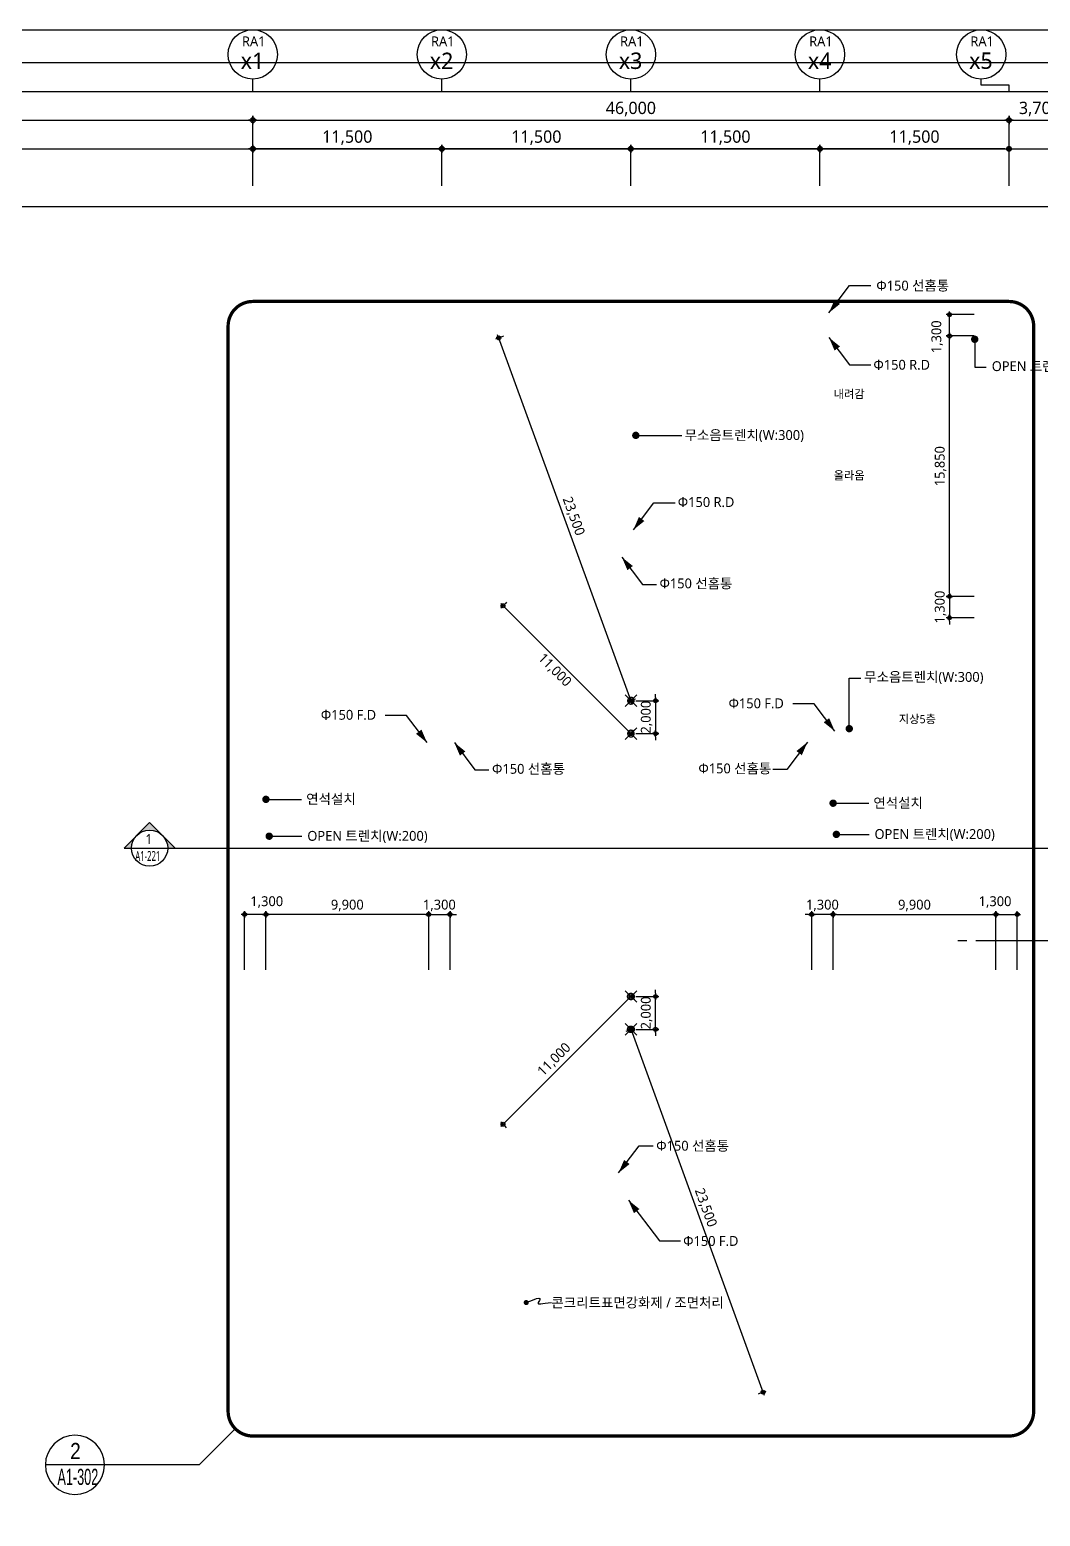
# Model space of a CAD drawing. Header units: millimetres. Extents: x 45782458 to 46215946, y 191740 to 1509539.
# Drawn here: x 45834707 to 45896172, y 238966 to 329440 of the extents above; entities that cross this region are included whole.
import ezdxf
from ezdxf.enums import TextEntityAlignment as Align

# ---------------------------------------------------------------- set-up
doc = ezdxf.new("R2010")
doc.units = ezdxf.units.MM
doc.header["$LTSCALE"] = 1000
doc.header["$MEASUREMENT"] = 0
doc.header["$PDSIZE"] = -10
doc.linetypes.add('HID', pattern=[2.5, 1.5, -1])
doc.linetypes.add('SYM$0$DASHDOT', pattern=[1, 0.5, -0.25, 0, -0.25])
doc.layers.get('0').update_dxf_attribs({"linetype": 'CONTINUOUS'})
doc.layers.get('Defpoints').update_dxf_attribs({"color": 171, "linetype": 'CONTINUOUS'})
for name, color, linetype in [('DIM', 7, 'CONTINUOUS'), ('LED', 7, 'CONTINUOUS'), ('NDIM', 7, 'CONTINUOUS'), ('SYM', 7, 'CONTINUOUS'), ('SYM(AXIS)', 7, 'CONTINUOUS'), ('SYM(STAIR)', 251, 'CONTINUOUS'), ('TEXT(AXIS)', 2, 'CONTINUOUS'), ('TEXT(MIN)', 7, 'CONTINUOUS'), ('TEXT(노트)', 7, 'CONTINUOUS'), ('구간정리', 6, 'CONTINUOUS'), ('구간정리-TEXT', 3, 'CONTINUOUS')]:
    doc.layers.add(name, color=color, linetype=linetype)
doc.styles.add('CGS', font='cgse', dxfattribs={"bigfont": 'cgs'})
doc.styles.add('SYM$0$ARIAL', font='arial.ttf')
doc.styles.add('SYM$0$돋움', font='', dxfattribs={"width": 0.9})
doc.styles.add('TE', font='malgun_0.ttf')
doc.styles.add('궁서체', font='')
doc.styles.add('나눔바른고딕', font='NanumBarunGothic.ttf')
doc.styles.get('SYM$0$돋움').set_extended_font_data('Dotum')
doc.styles.get('궁서체').set_extended_font_data('GungsuhChe')
doc.dimstyles.new('BA', dxfattribs={"dimscale": 500, "dimtxt": 3, "dimasz": 1, "dimexe": 1, "dimexo": 5, "dimgap": 0.9, "dimtad": 1, "dimdec": 0, "dimdsep": 46, "dimlunit": 6, "dimtxsty": 'TE', "dimblk": 'DDD', "dimcen": 2.5, "dimclrd": 256, "dimclre": 256, "dimclrt": 3, "dimazin": 2, "dimtfac": 1, "dimtdec": 0, "dimtix": 1, "dimtmove": 2, "dimatfit": 3, "dimldrblk": 'DDD', "dimfxl": 1, "dimtolj": 1, "dimtzin": 0, "dimarcsym": 2})
doc.dimstyles.new('CPDIM1', dxfattribs={"dimtxt": 3, "dimasz": 2.5, "dimexe": 1.25, "dimexo": 5, "dimgap": 1.5, "dimtad": 1, "dimdec": 0, "dimzin": 1, "dimdsep": 46, "dimlunit": 6, "dimtxsty": '궁서체', "dimblk1": 'Z_DOT', "dimblk2": 'Z_DOT', "dimsah": 1, "dimcen": 2.5, "dimadec": 0, "dimazin": 0, "dimtfac": 1, "dimtdec": 0, "dimtix": 1, "dimtmove": 2, "dimatfit": 3, "dimldrblk": 'Z_DOT', "dimfxl": 1, "dimtolj": 1, "dimtzin": 1, "dimarcsym": 0})

# ---------------------------------------------------------------- blocks, each defined once
blk = doc.blocks.new('DDD')
at = {"layer": 'DIM', "color": 0}
for p, q in [((-1, 0), (1, 0)), ((0, -1), (0, 1))]:
    blk.add_line(p, q, dxfattribs=at)
for radius in [0.6, 0.3]:
    blk.add_circle((0, 0), radius, dxfattribs=at)
blk = doc.blocks.new('*D271')
at = {"layer": 'Defpoints', "color": 0, "ltscale": 0.4, "transparency": 16777216}
for p in [(45882772, 322190), (45882772, 318690), (45894272, 318690)]:
    blk.add_point(p, dxfattribs=at)
at = {"layer": 'NDIM', "lineweight": -2, "ltscale": 0.4, "transparency": 16777216}
for p, q in [((45882772, 319940), (45882772, 322440)), ((45894022, 322190), (45883022, 322190)), ((45894272, 319940), (45894272, 322440))]:
    blk.add_line(p, q, dxfattribs=at)
at = {"layer": 'NDIM', "lineweight": -2, "ltscale": 0.4, "transparency": 16777216, "xscale": 250, "yscale": 250, "zscale": 250, "rotation": 180}
blk.add_blockref('DDD', (45882772, 322190), dxfattribs=at)
at = {"layer": 'NDIM', "lineweight": -2, "ltscale": 0.4, "transparency": 16777216, "xscale": 250, "yscale": 250, "zscale": 250}
blk.add_blockref('DDD', (45894272, 322190), dxfattribs=at)
at = {"layer": 'NDIM', "color": 3, "ltscale": 0.4, "transparency": 16777216, "insert": (45888522, 322868), "char_height": 750, "attachment_point": 5, "style": 'TE'}
blk.add_mtext('\\A1;11,500', dxfattribs=at)
blk = doc.blocks.new('*D272')
at = {"layer": 'Defpoints', "color": 0, "ltscale": 0.4, "transparency": 16777216}
for p in [(45871272, 322190), (45871272, 318690), (45882772, 318690)]:
    blk.add_point(p, dxfattribs=at)
at = {"layer": 'NDIM', "lineweight": -2, "ltscale": 0.4, "transparency": 16777216}
for p, q in [((45871272, 319940), (45871272, 322440)), ((45882522, 322190), (45871522, 322190)), ((45882772, 319940), (45882772, 322440))]:
    blk.add_line(p, q, dxfattribs=at)
at = {"layer": 'NDIM', "lineweight": -2, "ltscale": 0.4, "transparency": 16777216, "xscale": 250, "yscale": 250, "zscale": 250, "rotation": 180}
blk.add_blockref('DDD', (45871272, 322190), dxfattribs=at)
at = {"layer": 'NDIM', "lineweight": -2, "ltscale": 0.4, "transparency": 16777216, "xscale": 250, "yscale": 250, "zscale": 250}
blk.add_blockref('DDD', (45882772, 322190), dxfattribs=at)
at = {"layer": 'NDIM', "color": 3, "ltscale": 0.4, "transparency": 16777216, "insert": (45877022, 322868), "char_height": 750, "attachment_point": 5, "style": 'TE'}
blk.add_mtext('\\A1;11,500', dxfattribs=at)
blk = doc.blocks.new('*D273')
at = {"layer": 'Defpoints', "color": 0, "ltscale": 0.4, "transparency": 16777216}
for p in [(45859772, 322190), (45859772, 318690), (45871272, 318690)]:
    blk.add_point(p, dxfattribs=at)
at = {"layer": 'NDIM', "lineweight": -2, "ltscale": 0.4, "transparency": 16777216}
for p, q in [((45859772, 319940), (45859772, 322440)), ((45871022, 322190), (45860022, 322190)), ((45871272, 319940), (45871272, 322440))]:
    blk.add_line(p, q, dxfattribs=at)
at = {"layer": 'NDIM', "lineweight": -2, "ltscale": 0.4, "transparency": 16777216, "xscale": 250, "yscale": 250, "zscale": 250, "rotation": 180}
blk.add_blockref('DDD', (45859772, 322190), dxfattribs=at)
at = {"layer": 'NDIM', "lineweight": -2, "ltscale": 0.4, "transparency": 16777216, "xscale": 250, "yscale": 250, "zscale": 250}
blk.add_blockref('DDD', (45871272, 322190), dxfattribs=at)
at = {"layer": 'NDIM', "color": 3, "ltscale": 0.4, "transparency": 16777216, "insert": (45865522, 322868), "char_height": 750, "attachment_point": 5, "style": 'TE'}
blk.add_mtext('\\A1;11,500', dxfattribs=at)
blk = doc.blocks.new('*D274')
at = {"layer": 'Defpoints', "color": 0, "ltscale": 0.4, "transparency": 16777216}
for p in [(45848272, 322190), (45848272, 318690), (45859772, 318690)]:
    blk.add_point(p, dxfattribs=at)
at = {"layer": 'NDIM', "lineweight": -2, "ltscale": 0.4, "transparency": 16777216}
for p, q in [((45848272, 319940), (45848272, 322440)), ((45859522, 322190), (45848522, 322190)), ((45859772, 319940), (45859772, 322440))]:
    blk.add_line(p, q, dxfattribs=at)
at = {"layer": 'NDIM', "lineweight": -2, "ltscale": 0.4, "transparency": 16777216, "xscale": 250, "yscale": 250, "zscale": 250, "rotation": 180}
blk.add_blockref('DDD', (45848272, 322190), dxfattribs=at)
at = {"layer": 'NDIM', "lineweight": -2, "ltscale": 0.4, "transparency": 16777216, "xscale": 250, "yscale": 250, "zscale": 250}
blk.add_blockref('DDD', (45859772, 322190), dxfattribs=at)
at = {"layer": 'NDIM', "color": 3, "ltscale": 0.4, "transparency": 16777216, "insert": (45854022, 322868), "char_height": 750, "attachment_point": 5, "style": 'TE'}
blk.add_mtext('\\A1;11,500', dxfattribs=at)
blk = doc.blocks.new('*D275')
at = {"layer": 'Defpoints', "color": 0, "ltscale": 0.4, "transparency": 16777216}
for p in [(45894272, 323940), (45848272, 318690), (45894272, 318690)]:
    blk.add_point(p, dxfattribs=at)
at = {"layer": 'NDIM', "lineweight": -2, "ltscale": 0.4, "transparency": 16777216}
for p, q in [((45848272, 319940), (45848272, 324190)), ((45848522, 323940), (45894022, 323940)), ((45894272, 319940), (45894272, 324190))]:
    blk.add_line(p, q, dxfattribs=at)
at = {"layer": 'NDIM', "lineweight": -2, "ltscale": 0.4, "transparency": 16777216, "xscale": 250, "yscale": 250, "zscale": 250, "rotation": 180}
blk.add_blockref('DDD', (45848272, 323940), dxfattribs=at)
at = {"layer": 'NDIM', "lineweight": -2, "ltscale": 0.4, "transparency": 16777216, "xscale": 250, "yscale": 250, "zscale": 250}
blk.add_blockref('DDD', (45894272, 323940), dxfattribs=at)
at = {"layer": 'NDIM', "color": 3, "ltscale": 0.4, "transparency": 16777216, "insert": (45871272, 324616), "char_height": 750, "attachment_point": 5, "style": 'TE'}
blk.add_mtext('\\A1;46,000', dxfattribs=at)
blk = doc.blocks.new('*D276')
at = {"layer": 'Defpoints', "color": 0, "ltscale": 0.4, "transparency": 16777216}
for p in [(45897972, 323940), (45894272, 318690), (45897972, 318690)]:
    blk.add_point(p, dxfattribs=at)
at = {"layer": 'NDIM', "lineweight": -2, "ltscale": 0.4, "transparency": 16777216}
for p, q in [((45894272, 319940), (45894272, 324190)), ((45894522, 323940), (45897722, 323940)), ((45897972, 319940), (45897972, 324190))]:
    blk.add_line(p, q, dxfattribs=at)
at = {"layer": 'NDIM', "lineweight": -2, "ltscale": 0.4, "transparency": 16777216, "xscale": 250, "yscale": 250, "zscale": 250, "rotation": 180}
blk.add_blockref('DDD', (45894272, 323940), dxfattribs=at)
at = {"layer": 'NDIM', "lineweight": -2, "ltscale": 0.4, "transparency": 16777216, "xscale": 250, "yscale": 250, "zscale": 250}
blk.add_blockref('DDD', (45897972, 323940), dxfattribs=at)
at = {"layer": 'NDIM', "color": 3, "ltscale": 0.4, "transparency": 16777216, "insert": (45896122, 324616), "char_height": 750, "attachment_point": 5, "style": 'TE'}
blk.add_mtext('\\A1;3,700', dxfattribs=at)
blk = doc.blocks.new('A$C2F20087E')
at = {"layer": 'SYM(AXIS)'}
blk.add_line((600, 0), (600, 300), dxfattribs=at)
blk.add_circle((600, 900), 600, dxfattribs=at)
blk = doc.blocks.new('Z_DOT')
at = {"layer": 'DIM', "color": 0}
for p, q in [((-1, 0), (1, 0)), ((0, -1), (0, 1))]:
    blk.add_line(p, q, dxfattribs=at)
for radius in [0.5, 0.25]:
    blk.add_circle((0, 0), radius, dxfattribs=at)
blk = doc.blocks.new('A$C3FE61B3A')
at = {"layer": 'SYM(STAIR)', "color": 2, "linetype": 'HID'}
for points in [[(0, 707), (707, 0)], [(0, 0), (707, 707)]]:
    blk.add_lwpolyline(points, dxfattribs=at)
blk.add_circle((354, 354), 200, dxfattribs=at)
blk = doc.blocks.new('*D1159')
at = {"layer": 'Defpoints', "color": 0, "ltscale": 0.4, "transparency": 16777216}
for p in [(45871272, 270601), (45863494, 262823), (45863494, 262823)]:
    blk.add_point(p, dxfattribs=at)
at = {"layer": 'NDIM', "lineweight": -2, "ltscale": 0.4, "transparency": 16777216}
for p, q in [((45871131, 270460), (45863636, 262965)), ((45871484, 270389), (45871414, 270460)), ((45863706, 262611), (45863636, 262682))]:
    blk.add_line(p, q, dxfattribs=at)
at = {"layer": 'NDIM', "lineweight": -2, "ltscale": 0.4, "transparency": 16777216, "xscale": 200, "yscale": 200, "zscale": 200}
for p, rotation in [((45871272, 270601), 44.99998819458615), ((45863494, 262823), 224.9999881945861)]:
    blk.add_blockref('DDD', p, dxfattribs=dict(at, rotation=rotation))
at = {"layer": 'NDIM', "color": 3, "ltscale": 0.4, "transparency": 16777216, "insert": (45866622, 266749), "char_height": 600, "attachment_point": 5, "rotation": 44.99999, "style": 'TE'}
blk.add_mtext('\\A1;11,000', dxfattribs=at)
blk = doc.blocks.new('*D1160')
at = {"layer": 'Defpoints', "color": 0, "ltscale": 0.4, "transparency": 16777216}
for p in [(45871272, 270601), (45872772, 270601), (45871272, 268601)]:
    blk.add_point(p, dxfattribs=at)
at = {"layer": 'NDIM', "lineweight": -2, "ltscale": 0.4, "transparency": 16777216}
for p, q in [((45871572, 270601), (45872972, 270601)), ((45872772, 270801), (45872772, 271001)), ((45872772, 268601), (45872772, 270601)), ((45871572, 268601), (45872972, 268601)), ((45872772, 268401), (45872772, 268201))]:
    blk.add_line(p, q, dxfattribs=at)
at = {"layer": 'NDIM', "lineweight": -2, "ltscale": 0.4, "transparency": 16777216, "xscale": 200, "yscale": 200, "zscale": 200}
for p, rotation in [((45872772, 270601), 270), ((45872772, 268601), 90)]:
    blk.add_blockref('DDD', p, dxfattribs=dict(at, rotation=rotation))
at = {"layer": 'NDIM', "color": 3, "ltscale": 0.4, "transparency": 16777216, "insert": (45872232, 269601), "char_height": 600, "attachment_point": 5, "rotation": 90, "style": 'TE'}
blk.add_mtext('\\A1;2,000', dxfattribs=at)
blk = doc.blocks.new('*D1161')
at = {"layer": 'Defpoints', "color": 0, "ltscale": 0.4, "transparency": 16777216}
for p in [(45871272, 268601), (45879310, 246519), (45879310, 246519)]:
    blk.add_point(p, dxfattribs=at)
at = {"layer": 'NDIM', "lineweight": -2, "ltscale": 0.4, "transparency": 16777216}
for p, q in [((45870990, 268499), (45871084, 268533)), ((45871341, 268413), (45879241, 246706)), ((45879028, 246416), (45879122, 246450))]:
    blk.add_line(p, q, dxfattribs=at)
at = {"layer": 'NDIM', "lineweight": -2, "ltscale": 0.4, "transparency": 16777216, "xscale": 200, "yscale": 200, "zscale": 200}
for p, rotation in [((45871272, 268601), 109.9999475570567), ((45879310, 246519), 289.9999475570568)]:
    blk.add_blockref('DDD', p, dxfattribs=dict(at, rotation=rotation))
at = {"layer": 'NDIM', "color": 3, "ltscale": 0.4, "transparency": 16777216, "insert": (45875799, 257745), "char_height": 600, "attachment_point": 5, "rotation": 289.99995, "style": 'TE'}
blk.add_mtext('\\A1;23,500', dxfattribs=at)
blk = doc.blocks.new('*D1162')
at = {"layer": 'Defpoints', "color": 0, "ltscale": 0.4, "transparency": 16777216}
for p in [(45863494, 294380), (45863494, 294380), (45871272, 286601)]:
    blk.add_point(p, dxfattribs=at)
at = {"layer": 'NDIM', "lineweight": -2, "ltscale": 0.4, "transparency": 16777216}
for p, q in [((45863706, 294592), (45863636, 294521)), ((45871131, 286743), (45863636, 294238)), ((45871484, 286813), (45871414, 286743))]:
    blk.add_line(p, q, dxfattribs=at)
at = {"layer": 'NDIM', "lineweight": -2, "ltscale": 0.4, "transparency": 16777216, "xscale": 200, "yscale": 200, "zscale": 200}
for p, rotation in [((45863494, 294380), 135.0000118054139), ((45871272, 286601), 315.0000118054139)]:
    blk.add_blockref('DDD', p, dxfattribs=dict(at, rotation=rotation))
at = {"layer": 'NDIM', "color": 3, "ltscale": 0.4, "transparency": 16777216, "insert": (45866622, 290453), "char_height": 600, "attachment_point": 5, "rotation": 315.00001, "style": 'TE'}
blk.add_mtext('\\A1;11,000', dxfattribs=at)
blk = doc.blocks.new('*D1163')
at = {"layer": 'Defpoints', "color": 0, "ltscale": 0.4, "transparency": 16777216}
for p in [(45871272, 288601), (45871272, 286601), (45872772, 286601)]:
    blk.add_point(p, dxfattribs=at)
at = {"layer": 'NDIM', "lineweight": -2, "ltscale": 0.4, "transparency": 16777216}
for p, q in [((45872772, 288801), (45872772, 289001)), ((45871572, 288601), (45872972, 288601)), ((45872772, 288601), (45872772, 286601)), ((45871572, 286601), (45872972, 286601)), ((45872772, 286401), (45872772, 286201))]:
    blk.add_line(p, q, dxfattribs=at)
at = {"layer": 'NDIM', "lineweight": -2, "ltscale": 0.4, "transparency": 16777216, "xscale": 200, "yscale": 200, "zscale": 200}
for p, rotation in [((45872772, 288601), 270), ((45872772, 286601), 90)]:
    blk.add_blockref('DDD', p, dxfattribs=dict(at, rotation=rotation))
at = {"layer": 'NDIM', "color": 3, "ltscale": 0.4, "transparency": 16777216, "insert": (45872232, 287601), "char_height": 600, "attachment_point": 5, "rotation": 90, "style": 'TE'}
blk.add_mtext('\\A1;2,000', dxfattribs=at)
blk = doc.blocks.new('*D1164')
at = {"layer": 'Defpoints', "color": 0, "ltscale": 0.4, "transparency": 16777216}
for p in [(45863235, 310684), (45863235, 310684), (45871272, 288601)]:
    blk.add_point(p, dxfattribs=at)
at = {"layer": 'NDIM', "lineweight": -2, "ltscale": 0.4, "transparency": 16777216}
for p, q in [((45871204, 288789), (45863303, 310496)), ((45863517, 310787), (45863423, 310753)), ((45871554, 288704), (45871460, 288670))]:
    blk.add_line(p, q, dxfattribs=at)
at = {"layer": 'NDIM', "lineweight": -2, "ltscale": 0.4, "transparency": 16777216, "xscale": 200, "yscale": 200, "zscale": 200}
for p, rotation in [((45863235, 310684), 109.9999475570567), ((45871272, 288601), 289.9999475570568)]:
    blk.add_blockref('DDD', p, dxfattribs=dict(at, rotation=rotation))
at = {"layer": 'NDIM', "color": 3, "ltscale": 0.4, "transparency": 16777216, "insert": (45867761, 299827), "char_height": 600, "attachment_point": 5, "rotation": 289.99995, "style": 'TE'}
blk.add_mtext('\\A1;23,500', dxfattribs=at)
blk = doc.blocks.new('*D1165')
at = {"layer": 'Defpoints', "color": 0, "ltscale": 0.4, "transparency": 16777216}
for p in [(45893472, 275597), (45883572, 271931), (45893472, 271931)]:
    blk.add_point(p, dxfattribs=at)
at = {"layer": 'NDIM', "lineweight": -2, "ltscale": 0.4, "transparency": 16777216}
for p, q in [((45883572, 272231), (45883572, 275797)), ((45883772, 275597), (45893272, 275597)), ((45893472, 272231), (45893472, 275797))]:
    blk.add_line(p, q, dxfattribs=at)
at = {"layer": 'NDIM', "lineweight": -2, "ltscale": 0.4, "transparency": 16777216, "xscale": 200, "yscale": 200, "zscale": 200, "rotation": 180}
blk.add_blockref('DDD', (45883572, 275597), dxfattribs=at)
at = {"layer": 'NDIM', "lineweight": -2, "ltscale": 0.4, "transparency": 16777216, "xscale": 200, "yscale": 200, "zscale": 200}
blk.add_blockref('DDD', (45893472, 275597), dxfattribs=at)
at = {"layer": 'NDIM', "color": 3, "ltscale": 0.4, "transparency": 16777216, "insert": (45888522, 276138), "char_height": 600, "attachment_point": 5, "style": 'TE'}
blk.add_mtext('\\A1;9,900', dxfattribs=at)
blk = doc.blocks.new('*D1166')
at = {"layer": 'Defpoints', "color": 0, "ltscale": 0.4, "transparency": 16777216}
for p in [(45882272, 275597), (45882272, 271931), (45883572, 271931)]:
    blk.add_point(p, dxfattribs=at)
at = {"layer": 'NDIM', "lineweight": -2, "ltscale": 0.4, "transparency": 16777216}
for p, q in [((45882072, 275597), (45881872, 275597)), ((45882272, 272231), (45882272, 275797)), ((45883572, 275597), (45882272, 275597)), ((45883572, 272231), (45883572, 275797)), ((45883772, 275597), (45883972, 275597))]:
    blk.add_line(p, q, dxfattribs=at)
at = {"layer": 'NDIM', "lineweight": -2, "ltscale": 0.4, "transparency": 16777216, "xscale": 200, "yscale": 200, "zscale": 200}
blk.add_blockref('DDD', (45882272, 275597), dxfattribs=at)
at = {"layer": 'NDIM', "lineweight": -2, "ltscale": 0.4, "transparency": 16777216, "xscale": 200, "yscale": 200, "zscale": 200, "rotation": 180}
blk.add_blockref('DDD', (45883572, 275597), dxfattribs=at)
at = {"layer": 'NDIM', "color": 3, "ltscale": 0.4, "transparency": 16777216, "insert": (45882922, 276139), "char_height": 600, "attachment_point": 5, "style": 'TE'}
blk.add_mtext('\\A1;1,300', dxfattribs=at)
blk = doc.blocks.new('*D1167')
at = {"layer": 'Defpoints', "color": 0, "ltscale": 0.4, "transparency": 16777216}
for p in [(45894772, 275597), (45893472, 271931), (45894772, 271931)]:
    blk.add_point(p, dxfattribs=at)
at = {"layer": 'NDIM', "lineweight": -2, "ltscale": 0.4, "transparency": 16777216}
for p, q in [((45893472, 272231), (45893472, 275797)), ((45893672, 275597), (45894572, 275597)), ((45894772, 272231), (45894772, 275797))]:
    blk.add_line(p, q, dxfattribs=at)
at = {"layer": 'NDIM', "lineweight": -2, "ltscale": 0.4, "transparency": 16777216, "xscale": 200, "yscale": 200, "zscale": 200, "rotation": 180}
blk.add_blockref('DDD', (45893472, 275597), dxfattribs=at)
at = {"layer": 'NDIM', "lineweight": -2, "ltscale": 0.4, "transparency": 16777216, "xscale": 200, "yscale": 200, "zscale": 200}
blk.add_blockref('DDD', (45894772, 275597), dxfattribs=at)
at = {"layer": 'NDIM', "color": 3, "ltscale": 0.4, "transparency": 16777216, "insert": (45893422, 276347), "char_height": 600, "attachment_point": 5, "style": 'TE'}
blk.add_mtext('\\A1;1,300', dxfattribs=at)
blk = doc.blocks.new('*D1156')
at = {"layer": 'Defpoints', "color": 0, "ltscale": 0.4, "transparency": 16777216}
for p in [(45849072, 275597), (45849072, 271931), (45858972, 271931)]:
    blk.add_point(p, dxfattribs=at)
at = {"layer": 'NDIM', "lineweight": -2, "ltscale": 0.4, "transparency": 16777216}
for p, q in [((45849072, 272231), (45849072, 275797)), ((45858772, 275597), (45849272, 275597)), ((45858972, 272231), (45858972, 275797))]:
    blk.add_line(p, q, dxfattribs=at)
at = {"layer": 'NDIM', "lineweight": -2, "ltscale": 0.4, "transparency": 16777216, "xscale": 200, "yscale": 200, "zscale": 200, "rotation": 180}
blk.add_blockref('DDD', (45849072, 275597), dxfattribs=at)
at = {"layer": 'NDIM', "lineweight": -2, "ltscale": 0.4, "transparency": 16777216, "xscale": 200, "yscale": 200, "zscale": 200}
blk.add_blockref('DDD', (45858972, 275597), dxfattribs=at)
at = {"layer": 'NDIM', "color": 3, "ltscale": 0.4, "transparency": 16777216, "insert": (45854022, 276138), "char_height": 600, "attachment_point": 5, "style": 'TE'}
blk.add_mtext('\\A1;9,900', dxfattribs=at)
blk = doc.blocks.new('*D1157')
at = {"layer": 'Defpoints', "color": 0, "ltscale": 0.4, "transparency": 16777216}
for p in [(45860272, 275597), (45858972, 271931), (45860272, 271931)]:
    blk.add_point(p, dxfattribs=at)
at = {"layer": 'NDIM', "lineweight": -2, "ltscale": 0.4, "transparency": 16777216}
for p, q in [((45858772, 275597), (45858572, 275597)), ((45858972, 272231), (45858972, 275797)), ((45858972, 275597), (45860272, 275597)), ((45860272, 272231), (45860272, 275797)), ((45860472, 275597), (45860672, 275597))]:
    blk.add_line(p, q, dxfattribs=at)
at = {"layer": 'NDIM', "lineweight": -2, "ltscale": 0.4, "transparency": 16777216, "xscale": 200, "yscale": 200, "zscale": 200}
blk.add_blockref('DDD', (45858972, 275597), dxfattribs=at)
at = {"layer": 'NDIM', "lineweight": -2, "ltscale": 0.4, "transparency": 16777216, "xscale": 200, "yscale": 200, "zscale": 200, "rotation": 180}
blk.add_blockref('DDD', (45860272, 275597), dxfattribs=at)
at = {"layer": 'NDIM', "color": 3, "ltscale": 0.4, "transparency": 16777216, "insert": (45859622, 276139), "char_height": 600, "attachment_point": 5, "style": 'TE'}
blk.add_mtext('\\A1;1,300', dxfattribs=at)
blk = doc.blocks.new('*D1158')
at = {"layer": 'Defpoints', "color": 0, "ltscale": 0.4, "transparency": 16777216}
for p in [(45847772, 275597), (45847772, 271931), (45849072, 271931)]:
    blk.add_point(p, dxfattribs=at)
at = {"layer": 'NDIM', "lineweight": -2, "ltscale": 0.4, "transparency": 16777216}
for p, q in [((45847772, 272231), (45847772, 275797)), ((45848872, 275597), (45847972, 275597)), ((45849072, 272231), (45849072, 275797))]:
    blk.add_line(p, q, dxfattribs=at)
at = {"layer": 'NDIM', "lineweight": -2, "ltscale": 0.4, "transparency": 16777216, "xscale": 200, "yscale": 200, "zscale": 200, "rotation": 180}
blk.add_blockref('DDD', (45847772, 275597), dxfattribs=at)
at = {"layer": 'NDIM', "lineweight": -2, "ltscale": 0.4, "transparency": 16777216, "xscale": 200, "yscale": 200, "zscale": 200}
blk.add_blockref('DDD', (45849072, 275597), dxfattribs=at)
at = {"layer": 'NDIM', "color": 3, "ltscale": 0.4, "transparency": 16777216, "insert": (45849122, 276347), "char_height": 600, "attachment_point": 5, "style": 'TE'}
blk.add_mtext('\\A1;1,300', dxfattribs=at)
blk = doc.blocks.new('*D1168')
at = {"layer": 'Defpoints', "color": 0, "ltscale": 0.4, "transparency": 16777216}
for p in [(45890653, 310801), (45892453, 310801), (45892453, 294951)]:
    blk.add_point(p, dxfattribs=at)
at = {"layer": 'NDIM', "lineweight": -2, "ltscale": 0.4, "transparency": 16777216}
for p, q in [((45892153, 310801), (45890453, 310801)), ((45890653, 295151), (45890653, 310601)), ((45892153, 294951), (45890453, 294951))]:
    blk.add_line(p, q, dxfattribs=at)
at = {"layer": 'NDIM', "lineweight": -2, "ltscale": 0.4, "transparency": 16777216, "xscale": 200, "yscale": 200, "zscale": 200}
for p, rotation in [((45890653, 310801), 90), ((45890653, 294951), 270)]:
    blk.add_blockref('DDD', p, dxfattribs=dict(at, rotation=rotation))
at = {"layer": 'NDIM', "color": 3, "ltscale": 0.4, "transparency": 16777216, "insert": (45890111, 302876), "char_height": 600, "attachment_point": 5, "rotation": 90, "style": 'TE'}
blk.add_mtext('\\A1;15,850', dxfattribs=at)
blk = doc.blocks.new('*D1169')
at = {"layer": 'Defpoints', "color": 0, "ltscale": 0.4, "transparency": 16777216}
for p in [(45892453, 294951), (45890653, 293651), (45892453, 293651)]:
    blk.add_point(p, dxfattribs=at)
at = {"layer": 'NDIM', "lineweight": -2, "ltscale": 0.4, "transparency": 16777216}
for p, q in [((45892153, 294951), (45890453, 294951)), ((45890653, 295151), (45890653, 295351)), ((45890653, 294951), (45890653, 293651)), ((45892153, 293651), (45890453, 293651)), ((45890653, 293451), (45890653, 293251))]:
    blk.add_line(p, q, dxfattribs=at)
at = {"layer": 'NDIM', "lineweight": -2, "ltscale": 0.4, "transparency": 16777216, "xscale": 200, "yscale": 200, "zscale": 200}
for p, rotation in [((45890653, 294951), 270), ((45890653, 293651), 90)]:
    blk.add_blockref('DDD', p, dxfattribs=dict(at, rotation=rotation))
at = {"layer": 'NDIM', "color": 3, "ltscale": 0.4, "transparency": 16777216, "insert": (45890111, 294301), "char_height": 600, "attachment_point": 5, "rotation": 90, "style": 'TE'}
blk.add_mtext('\\A1;1,300', dxfattribs=at)
blk = doc.blocks.new('*D1170')
at = {"layer": 'Defpoints', "color": 0, "ltscale": 0.4, "transparency": 16777216}
for p in [(45890653, 312101), (45892453, 312101), (45892453, 310801)]:
    blk.add_point(p, dxfattribs=at)
at = {"layer": 'NDIM', "lineweight": -2, "ltscale": 0.4, "transparency": 16777216}
for p, q in [((45892153, 312101), (45890453, 312101)), ((45890653, 311001), (45890653, 311901)), ((45892153, 310801), (45890453, 310801))]:
    blk.add_line(p, q, dxfattribs=at)
at = {"layer": 'NDIM', "lineweight": -2, "ltscale": 0.4, "transparency": 16777216, "xscale": 200, "yscale": 200, "zscale": 200}
for p, rotation in [((45890653, 312101), 90), ((45890653, 310801), 270)]:
    blk.add_blockref('DDD', p, dxfattribs=dict(at, rotation=rotation))
at = {"layer": 'NDIM', "color": 3, "ltscale": 0.4, "transparency": 16777216, "insert": (45889903, 310751), "char_height": 600, "attachment_point": 5, "rotation": 90, "style": 'TE'}
blk.add_mtext('\\A1;1,300', dxfattribs=at)
blk = doc.blocks.new('SYM$0$det-tar-wi')
at = {"layer": '구간정리', "ltscale": 0.2}
blk.add_line((0, 0), (11, 0), dxfattribs=at)
blk.add_circle((5.5, 0), 5.5, dxfattribs=at)
at = {"layer": '구간정리-TEXT', "color": 3, "style": 'SYM$0$ARIAL'}
blk.add_attdef('2', text='', height=3, dxfattribs=at).set_placement((5.5, 2.58), align=Align.MIDDLE_CENTER)
at = {"layer": '구간정리-TEXT', "color": 3, "style": 'SYM$0$ARIAL', "width": 0.6}
blk.add_attdef('A1.00', text='', height=3, dxfattribs=at).set_placement((5.57, -2.22), align=Align.MIDDLE_CENTER)

msp = doc.modelspace()

# ---------------------------------------------------------------- hatches: boundary and pattern name
at = {"layer": 'SYM'}
h = msp.add_hatch(color=256, dxfattribs=at)
h.paths.add_polyline_path([(45841998.8, 281182), (45841221, 280404.2, -0.4142136), (45842776.6, 280404.2)])
h.paths.add_polyline_path([(45841221, 280404.2), (45840443.1, 279626.3), (45840898.8, 279626.3, -0.1989124)])
h.paths.add_polyline_path([(45842776.6, 280404.2, -0.1989124), (45843098.8, 279626.3), (45843554.4, 279626.3)])

# ---------------------------------------------------------------- linework, layer by layer
msp.add_line((45840898.8, 279626.3), (45843098.8, 279626.3))
at = {"layer": 'Defpoints'}
msp.add_line((45853593.1, 279626.3), (45966972.3, 279626.3), dxfattribs=at)
for points in [[(45977722.3, 191740.2), (45801022.3, 191740.2), (45801022.3, 329440.2), (45977722.3, 329440.2)], [(45975722.3, 193740.2), (45803022.3, 193740.2), (45803022.3, 327440.2), (45975722.3, 327440.2)], [(45973972.3, 195490.2), (45804772.3, 195490.2), (45804772.3, 325690.2), (45973972.3, 325690.2)], [(45972222.3, 197240.2), (45806522.3, 197240.2), (45806522.3, 323940.2), (45972222.3, 323940.2)], [(45970472.3, 198990.2), (45808272.3, 198990.2), (45808272.3, 322190.2), (45970472.3, 322190.2)], [(45966972.3, 202490.2), (45811772.3, 202490.2), (45811772.3, 318690.2), (45966972.3, 318690.2)], [(45966972.3, 202490.2), (45824022.3, 202490.2), (45824022.3, 318690.2), (45966972.3, 318690.2)]]:
    msp.add_lwpolyline(points, close=True, dxfattribs=at)
at = {"layer": 'LED'}
for points in [[(45883322.3, 312213.8), (45884577, 313866.5), (45885864.9, 313866.5)], [(45883322.3, 310701.3), (45884577, 309048.6), (45885864.9, 309048.6)], [(45871422.3, 299000.4), (45872677, 300653.1), (45873964.9, 300653.1)], [(45870722.3, 297337.9), (45871977, 295685.2), (45872825.1, 295685.2)], [(45883672.3, 286751.3), (45882417.6, 288404), (45881129.7, 288404)], [(45858872.3, 286051.4), (45857617.6, 287704.1), (45856329.7, 287704.1)], [(45860534.8, 286051.4), (45861789.5, 284398.7), (45862637.6, 284398.7)], [(45882009.8, 286076.3), (45880755.1, 284423.6), (45879907, 284423.6)], [(45870522.3, 259864.8), (45871777, 261517.5), (45872625.1, 261517.5)], [(45871122.3, 258202.3), (45873004.3, 255723.2), (45874292.3, 255723.2)], [(45864906.5, 251972.7), (45865278.4, 252127.8), (45865525, 252211.4), (45865668.6, 252237.1), (45865731.8, 252218.3), (45865737.2, 252168.5), (45865707.3, 252101.1), (45865664.6, 252029.7), (45865631.7, 251967.6), (45865627.1, 251925.5), (45865654.1, 251902.7), (45865711.9, 251895.7), (45865799.8, 251900.9), (45865917.1, 251914.7), (45866063, 251933.7), (45866236.7, 251954.2), (45866437.7, 251972.7)]]:
    msp.add_lwpolyline(points, dxfattribs=at)
at = {"layer": 'LED', "const_width": 156.2}
msp.add_lwpolyline([(45864906.5, 252050.8, -1), (45864906.5, 251894.6, -1)], format="xyb", close=True, dxfattribs=at)
at = {"layer": 'LED'}
for points in [[(45883322.3, 312213.8), (45883992.1, 312751.6), (45883660.3, 313003.5)], [(45883322.3, 310701.3), (45883992.1, 310163.6), (45883660.3, 309911.6)], [(45871422.3, 299000.4), (45872092.1, 299538.2), (45871760.3, 299790.1)], [(45870722.3, 297337.9), (45871392.1, 296800.2), (45871060.3, 296548.2)], [(45858872.3, 286051.4), (45858202.5, 286589.1), (45858534.4, 286841.1)], [(45883672.3, 286751.3), (45883002.5, 287289.1), (45883334.4, 287541)], [(45860534.8, 286051.4), (45861204.6, 285513.6), (45860872.8, 285261.6)], [(45882009.8, 286076.3), (45881340, 285538.6), (45881671.9, 285286.6)], [(45870522.3, 259864.8), (45871192.1, 260402.5), (45870860.3, 260654.5)], [(45871122.3, 258202.3), (45871792.1, 257664.5), (45871460.3, 257412.6)]]:
    msp.add_solid(points, dxfattribs=at)
at = {"layer": 'SYM'}
for p, q in [((45840443.1, 279626.3), (45841998.8, 281182)), ((45843554.4, 279626.3), (45841998.8, 281182)), ((45840443.1, 279626.3), (45840898.8, 279626.3)), ((45843098.8, 279626.3), (45853593.1, 279626.3)), ((45854143.1, 279626.3), (45854693.1, 279626.3)), ((45891708.5, 273995), (45891158.5, 273995)), ((45901446.9, 273995), (45892258.5, 273995))]:
    msp.add_line(p, q, dxfattribs=at)
msp.add_circle((45841998.8, 279626.3), 1100, dxfattribs=at)
at = {"layer": 'SYM(AXIS)'}
msp.add_lwpolyline([(45894272.3, 325690.2), (45894272.3, 326065.2), (45892579, 326065.2), (45892579, 326440.2)], dxfattribs=at)
msp.add_circle((45892579, 327940.2), 1500, dxfattribs=at)
at = {"layer": '구간정리', "linetype": 'SYM$0$DASHDOT', "ltscale": 2, "const_width": 200}
msp.add_lwpolyline([(45894272.3, 243851.3), (45848272.3, 243851.3, -0.4142136), (45846772.3, 245351.3), (45846772.3, 311401.3, -0.4142136), (45848272.3, 312901.3), (45894272.3, 312901.3, -0.4142136), (45895772.3, 311401.3), (45895772.3, 245351.3, -0.4142136)], format="xyb", close=True, dxfattribs=at)
at = {"layer": '구간정리', "ltscale": 0.2}
msp.add_lwpolyline([(45847211.7, 244290.7), (45845013.6, 242092.6), (45839258.4, 242092.6)], dxfattribs=at)

# ---------------------------------------------------------------- block references
at = {"xscale": 2.500000000000013, "yscale": 2.500000000000013, "zscale": 2.500000000000013}
for p in [(45846772.3, 325690.2), (45858272.3, 325690.2), (45869772.3, 325690.2), (45881272.3, 325690.2)]:
    msp.add_blockref('A$C2F20087E', p, dxfattribs=at)
at = {"xscale": -1, "rotation": 180}
for p in [(45870918.6, 288954.9), (45870918.7, 286954.9)]:
    msp.add_blockref('A$C3FE61B3A', p, dxfattribs=at)
for p in [(45870918.7, 270247.8), (45870918.6, 268247.8)]:
    msp.add_blockref('A$C3FE61B3A', p)
at = {"layer": '구간정리'}
ref = msp.add_blockref('SYM$0$det-tar-wi', (45839258.4, 242092.6), dxfattribs=dict(at, xscale=-327.2727272727273, yscale=327.2727272727273, zscale=327.2727272727273))
ref.add_attrib('A1.00', 'A1-302', dxfattribs={"layer": '구간정리-TEXT', "color": 3, "height": 981.82, "style": 'SYM$0$돋움', "width": 0.6}).set_placement((45837633, 241365), align=Align.MIDDLE_CENTER)
ref.add_attrib('2', '2', dxfattribs={"layer": '구간정리-TEXT', "color": 3, "height": 981.8, "style": 'SYM$0$돋움', "width": 0.9}).set_placement((45837486, 242938), align=Align.MIDDLE_CENTER)

# ---------------------------------------------------------------- texts
at = {"layer": 'TEXT(AXIS)', "style": '나눔바른고딕'}
for p in [(45848331.7, 328734.7), (45859831.7, 328734.7), (45871331.7, 328734.7), (45882831.7, 328734.7), (45892638.4, 328734.7)]:
    msp.add_text('RA1', height=600, dxfattribs=at).set_placement(p, align=Align.MIDDLE_CENTER)
for s, p in [('x1', (45848255.6, 327552.7)), ('x2', (45859755.6, 327552.7)), ('x3', (45871255.6, 327552.7)), ('x4', (45882755.6, 327552.7)), ('x5', (45892562.3, 327552.7))]:
    msp.add_text(s, height=1000, dxfattribs=at).set_placement(p, align=Align.MIDDLE)
at = {"layer": 'TEXT(MIN)', "style": '나눔바른고딕'}
for p in [(45890634.1, 313866.5), (45877447.6, 295743.5), (45867260.1, 284456.9), (45879811.5, 284481.9), (45877247.6, 261517.5)]:
    msp.add_text('Φ150 선홈통', height=600, dxfattribs=at).set_placement(p, align=Align.MIDDLE_RIGHT)
for s, height, p in [('Φ150 R.D', 600, (45886026.3, 309048.6)), ('OPEN 트렌치(W:200)', 600, (45893221.8, 308964.1)), ('내려감', 500, (45883606.2, 307265)), ('무소음트렌치(W:300)', 600, (45874538.3, 304771.6)), ('올라옴', 500, (45883606.2, 302315)), ('Φ150 R.D', 600, (45874126.3, 300693.1)), ('무소음트렌치(W:300)', 600, (45885458.7, 290051.2)), ('Φ150 F.D', 600, (45877215.2, 288444)), ('Φ150 F.D', 600, (45852415.2, 287744)), ('지상5층', 500, (45887573.5, 287483.5)), ('연석설치', 600, (45851522.7, 282620.2)), ('연석설치', 600, (45886022.7, 282385.8)), ('OPEN 트렌치(W:200)', 600, (45851591, 280376.8)), ('OPEN 트렌치(W:200)', 600, (45886091, 280487.8)), ('Φ150 F.D', 600, (45874453.7, 255723.2)), ('콘크리트표면강화제 / 조면처리', 600, (45866437.7, 251972.7))]:
    msp.add_text(s, height=height, dxfattribs=at).set_placement(p, align=Align.MIDDLE_LEFT)
at = {"layer": 'TEXT(노트)', "style": '나눔바른고딕'}
msp.add_text('1', height=600, dxfattribs=at).set_placement((45841733.5, 279883.5))
at = {"layer": 'TEXT(노트)', "style": '나눔바른고딕', "width": 0.6}
msp.add_text('A1-221', height=600, dxfattribs=at).set_placement((45841125.8, 278853.1))

# ---------------------------------------------------------------- dimensions: what is measured, and where the dimension line sits
at = {"layer": 'NDIM', "ltscale": 0.4}
for base, p1, p2, override, picture, middle in [((45894272.3, 323940.2), (45848272.3, 318690.2), (45894272.3, 318690.2), {"dimscale": 250}, '*D275', (45871272.3, 324615.6)), ((45897972.3, 323940.2), (45894272.3, 318690.2), (45897972.3, 318690.2), {"dimscale": 250}, '*D276', (45896122.3, 324615.6)), ((45848272.3, 322190.2), (45859772.3, 318690.2), (45848272.3, 318690.2), {"dimscale": 250}, '*D274', (45854022.3, 322867.6)), ((45859772.3, 322190.2), (45871272.3, 318690.2), (45859772.3, 318690.2), {"dimscale": 250}, '*D273', (45865522.3, 322867.6)), ((45871272.3, 322190.2), (45882772.3, 318690.2), (45871272.3, 318690.2), {"dimscale": 250}, '*D272', (45877022.3, 322867.6)), ((45882772.3, 322190.2), (45894272.3, 318690.2), (45882772.3, 318690.2), {"dimscale": 250}, '*D271', (45888522.3, 322867.6)), ((45882272.3, 275597.3), (45883572.3, 271931.1), (45882272.3, 271931.1), {"dimscale": 200, "dimexo": 1.5}, '*D1166', (45882922.3, 276139.3)), ((45893472.3, 275597.3), (45883572.3, 271931.1), (45893472.3, 271931.1), {"dimscale": 200, "dimexo": 1.5}, '*D1165', (45888522.3, 276137.6))]:
    dim = msp.add_linear_dim(base=base, p1=p1, p2=p2, dimstyle='BA', override=override, dxfattribs=at)
    dim.commit()
    dim.dimension.update_dxf_attribs({"geometry": picture, "text_midpoint": middle})
for base, p1, p2, angle, picture, middle, dimtype in [((45890652.8, 312101.3), (45892452.8, 310801.3), (45892452.8, 312101.3), 90, '*D1170', (45889902.8, 310751.3), 160), ((45863494.1, 294379.5), (45871272.3, 286601.3), (45863494.1, 294379.5), 135.000012, '*D1162', (45866621.5, 290453.3), 161), ((45847772.3, 275597.3), (45849072.3, 271931.1), (45847772.3, 271931.1), 180, '*D1158', (45849122.3, 276347.3), 160), ((45863494.1, 262823.2), (45871272.3, 270601.3), (45863494.1, 262823.2), 224.999988, '*D1159', (45866621.5, 266749.4), 161)]:
    dim = msp.add_linear_dim(base=base, p1=p1, p2=p2, angle=angle, dimstyle='BA', override={"dimscale": 200, "dimexo": 1.5}, dxfattribs=at)
    dim.commit()
    dim.dimension.update_dxf_attribs({"geometry": picture, "text_midpoint": middle, "dimtype": dimtype})
for p1, p2, picture, middle in [((45871272.5, 288601.2), (45863235, 310684.1), '*D1164', (45867761.5, 299827.5)), ((45871272.1, 268601.4), (45879309.6, 246518.5), '*D1161', (45875798.6, 257744.8))]:
    dim = msp.add_aligned_dim(p1=p1, p2=p2, distance=0, dimstyle='BA', override={"dimscale": 200, "dimexo": 1.5}, dxfattribs=at)
    dim.commit()
    dim.dimension.update_dxf_attribs({"geometry": picture, "text_midpoint": middle})
for base, p1, p2, angle, picture, middle in [((45890652.8, 310801.3), (45892452.8, 294951.3), (45892452.8, 310801.3), 90, '*D1168', (45890110.8, 302876.3)), ((45890652.8, 293651.3), (45892452.8, 294951.3), (45892452.8, 293651.3), 90, '*D1169', (45890110.8, 294301.3)), ((45872772.3, 286601.3), (45871272.2, 288601.3), (45871272.3, 286601.3), 270, '*D1163', (45872232, 287601.3)), ((45849072.3, 275597.3), (45858972.3, 271931.1), (45849072.3, 271931.1), 180, '*D1156', (45854022.3, 276137.6)), ((45860272.3, 275597.3), (45858972.3, 271931.1), (45860272.3, 271931.1), 180, '*D1157', (45859622.3, 276139.3)), ((45872772.3, 270601.3), (45871272.2, 268601.4), (45871272.3, 270601.3), 90, '*D1160', (45872232, 269601.4))]:
    dim = msp.add_linear_dim(base=base, p1=p1, p2=p2, angle=angle, dimstyle='BA', override={"dimscale": 200, "dimexo": 1.5}, dxfattribs=at)
    dim.commit()
    dim.dimension.update_dxf_attribs({"geometry": picture, "text_midpoint": middle})
dim = msp.add_linear_dim(base=(45894772.3, 275597.3), p1=(45893472.3, 271931.1), p2=(45894772.3, 271931.1), dimstyle='BA', override={"dimscale": 200, "dimexo": 1.5}, dxfattribs=at)
dim.commit()
dim.dimension.update_dxf_attribs({"geometry": '*D1167', "text_midpoint": (45893422.3, 276347.3), "dimtype": 160})

# ---------------------------------------------------------------- leaders
at = {"ltscale": 10000}
for points in [[(45892188.4, 310601.3), (45892188.4, 308893.4), (45892888.4, 308893.4)], [(45871572.3, 304751.3), (45874030.8, 304751.3), (45874379.8, 304751.3)], [(45884553.8, 286901.3), (45884553.8, 289980.4), (45885253.8, 289980.4)], [(45849072.3, 282599.9), (45850361.3, 282599.9), (45851240.4, 282599.9)], [(45883572.3, 282365.6), (45884861.3, 282365.6), (45885740.4, 282365.6)], [(45849272.3, 280356.5), (45850395.5, 280356.5), (45851264.2, 280356.5)], [(45883772.3, 280467.5), (45884895.5, 280467.5), (45885764.2, 280467.5)]]:
    msp.add_leader(points, dimstyle='CPDIM1', override={"dimtxt": 3000, "dimasz": 450, "dimgap": 1, "dimtad": 0, "dimzin": 0, "dimtxsty": 'CGS', "dimldrblk": 'Dot'}, dxfattribs=at)

doc.saveas('drawing.dxf')
